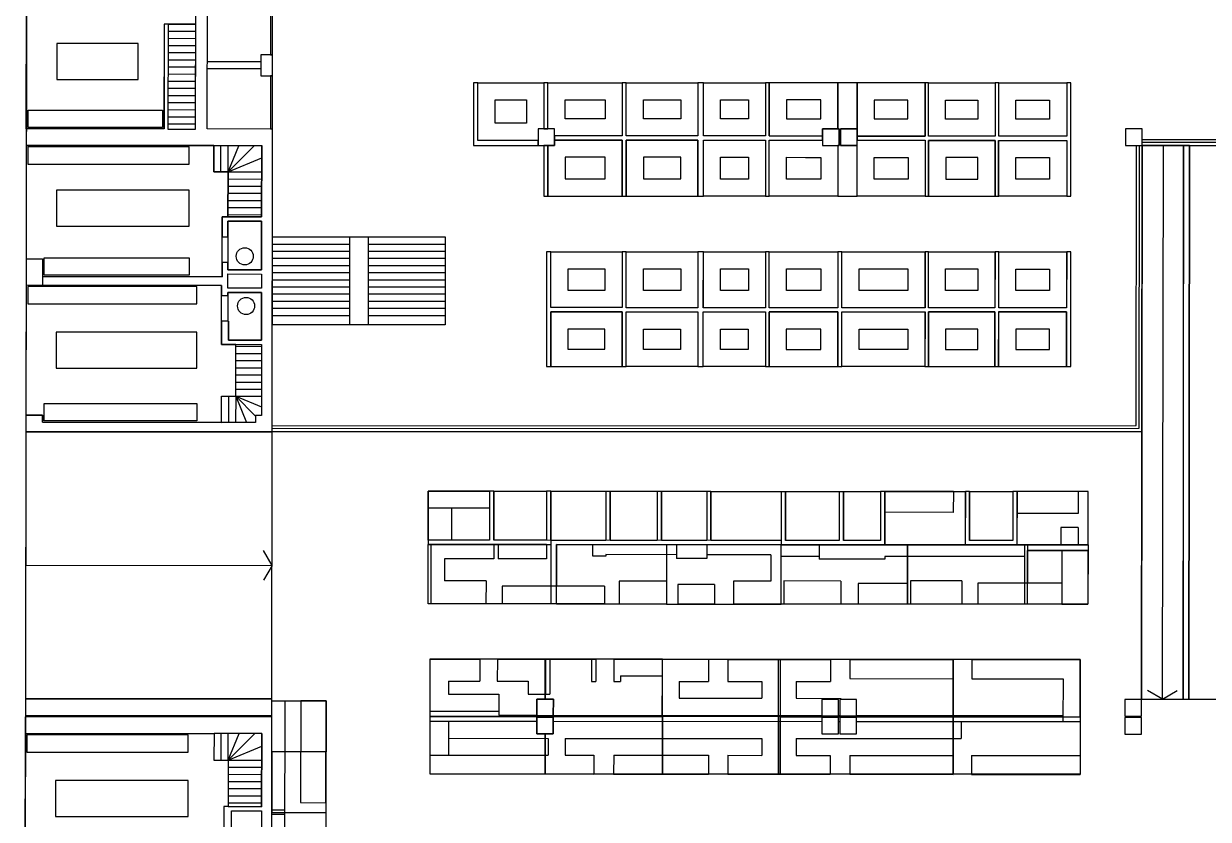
# Model space of a CAD drawing. Header units: millimetres. Extents: x 4722 to 16657, y -6012 to 3767.
# Drawn here: x 5793 to 9943, y -2509 to 279 of the extents above; entities that cross this region are included whole.
import ezdxf

# ---------------------------------------------------------------- set-up
doc = ezdxf.new("R2010")
doc.units = ezdxf.units.MM
for name, color, linetype in [('0_VOID', 7, 'Continuous'), ('Chair', 4, 'Continuous'), ('Entrance', 2, 'Continuous'), ('Floor', 3, 'Continuous'), ('Furniture', 2, 'Continuous'), ('Meeting rooms', 6, 'Continuous'), ('Offices', 1, 'Continuous'), ('Railings', 2, 'Continuous'), ('Stairs', 2, 'Continuous'), ('Toilets', 40, 'Continuous'), ('Walls', 6, 'Continuous')]:
    doc.layers.add(name, color=color, linetype=linetype)

msp = doc.modelspace()

# ---------------------------------------------------------------- linework, layer by layer
at = {"layer": '0_VOID'}
msp.add_lwpolyline([(11654.1, -151), (9711.5, -147.9), (9709.1, -2088.4), (11651.1, -2091.4)], close=True, dxfattribs=at)
at = {"layer": 'Chair'}
for p, q in [((7210.1, -1359.4), (7209.9, -1546.4)), ((7440.1, -1359.5), (7210.1, -1359.4)), ((7425.1, -1359.5), (7424.9, -1531.5)), ((7440.1, -1359.5), (7439.9, -1531.5)), ((7625.1, -1359.7), (7624.9, -1531.7)), ((7640.1, -1359.7), (7625.1, -1359.7)), ((7640.1, -1359.7), (7639.9, -1531.7)), ((7832.6, -1359.8), (7832.4, -1531.8)), ((7832.6, -1359.8), (7847.6, -1359.9)), ((7847.6, -1359.9), (7847.4, -1531.8)), ((8012.6, -1360.1), (8012.4, -1532)), ((8012.6, -1360.1), (8027.6, -1360)), ((8027.6, -1360), (8027.4, -1532)), ((8186.1, -1360.1), (8186, -1532.1)), ((8186.1, -1360.1), (8200.1, -1360.1)), ((8200.1, -1360.1), (8199.9, -1532.1)), ((8446.6, -1360.4), (8446.4, -1547.3)), ((8446.6, -1360.4), (8461.6, -1360.4)), ((8461.6, -1360.4), (8461.4, -1532.3)), ((8650.1, -1360.4), (8649.9, -1532.4)), ((8650.1, -1360.4), (8665.1, -1360.4)), ((8665.1, -1360.4), (8664.9, -1532.4)), ((8795.1, -1360.5), (8794.9, -1532.5)), ((9050.1, -1360.7), (8795.1, -1360.5)), ((8810.1, -1360.5), (8809.9, -1547.5)), ((9050.1, -1360.7), (9050, -1433.7)), ((9092.1, -1360.7), (9091.9, -1547.7)), ((9107.1, -1360.7), (9092.1, -1360.7)), ((9107.1, -1360.7), (9106.9, -1532.7)), ((9258.1, -1360.8), (9257.9, -1532.8)), ((9487.1, -1361), (9258.1, -1360.8)), ((9273.1, -1360.9), (9272.9, -1547.9)), ((9487.1, -1361), (9487, -1438)), ((9487.1, -1361), (9487, -1438)), ((8665.1, -1375.4), (8665.1, -1375.4)), ((7425, -1419.5), (7210.1, -1419.4)), ((7292, -1419.4), (7291.9, -1531.4)), ((9050, -1433.7), (8810, -1433.5)), ((9487, -1438), (9273, -1437.9)), ((9427, -1487), (9426.9, -1547.9)), ((9487, -1487), (9427, -1487)), ((9487, -1487), (9486.9, -1548)), ((7424.9, -1531.5), (7209.9, -1531.4)), ((8446.4, -1532.3), (7439.9, -1531.5)), ((7639.9, -1531.7), (7639.7, -1692.7)), ((8649.9, -1532.4), (8461.4, -1532.3)), ((8794.9, -1532.5), (8664.9, -1532.4)), ((8794.9, -1532.5), (8664.9, -1532.4)), ((9257.9, -1532.8), (9106.9, -1532.7)), ((7439.9, -1546.5), (7209.9, -1546.4)), ((7219.9, -1546.4), (7219.6, -1754.4)), ((7439.9, -1546.5), (7439.8, -1596.5)), ((7624.9, -1546.7), (7439.9, -1546.5)), ((7454.9, -1546.6), (7454.8, -1596.6)), ((7624.9, -1546.7), (7624.8, -1596.7)), ((7659.9, -1546.7), (7659.7, -1692.7)), ((9521.9, -1548), (7659.9, -1546.7)), ((8080.4, -1547), (8080.3, -1595)), ((8185.9, -1547.1), (8185.8, -1595.1)), ((8579.9, -1547.4), (8579.8, -1597.4)), ((9299.9, -1547.9), (9299.7, -1681.9)), ((9309.9, -1547.9), (9309.7, -1681.9)), ((9474.9, -1568), (9309.9, -1567.9)), ((9429.9, -1568), (9429.6, -1755.8)), ((9521.9, -1568), (9429.9, -1568)), ((9521.9, -1548), (9521.6, -1755.9)), ((7266.8, -1596.4), (7266.7, -1673.4)), ((7439.8, -1596.5), (7266.8, -1596.4)), ((7624.8, -1596.7), (7454.8, -1596.6)), ((8080.3, -1582.1), (7832.4, -1581.8)), ((8185.8, -1595.1), (8080.3, -1595)), ((8410.8, -1582.2), (8185.8, -1582.1)), ((8410.8, -1582.2), (8410.7, -1675.2)), ((8445.8, -1588.3), (8445.6, -1755.3)), ((8579.8, -1588.4), (8445.8, -1588.3)), ((8809.8, -1597.5), (8579.8, -1597.4)), ((8809.9, -1588.5), (8809.8, -1597.5)), ((9299.8, -1588.9), (8809.9, -1588.5)), ((7412.7, -1673.5), (7266.7, -1673.4)), ((7412.7, -1673.5), (7412.6, -1754.5)), ((7469.7, -1692.6), (7469.6, -1754.6)), ((7827.7, -1692.8), (7469.7, -1692.6)), ((7827.7, -1692.8), (7827.6, -1754.8)), ((7879.7, -1674.9), (7879.6, -1754.9)), ((8044.7, -1675), (7879.7, -1674.9)), ((8044.7, -1675), (8044.6, -1755)), ((8084.7, -1687), (8084.6, -1755)), ((8213.7, -1687.1), (8084.7, -1687)), ((8213.7, -1687.1), (8213.6, -1755.1)), ((8279.7, -1675.1), (8279.6, -1755.1)), ((8410.7, -1675.2), (8279.7, -1675.1)), ((8455.7, -1674.3), (8455.6, -1755.3)), ((8655.7, -1674.4), (8455.7, -1674.3)), ((8655.7, -1674.4), (8655.6, -1755.4)), ((8716.7, -1682.5), (8716.6, -1755.5)), ((8889.7, -1682.6), (8716.7, -1682.5)), ((8889.7, -1682.6), (8889.6, -1755.6)), ((8899.7, -1673.6), (8899.6, -1755.6)), ((9079.7, -1673.7), (8899.7, -1673.6)), ((9079.7, -1673.7), (9079.6, -1755.7)), ((9135.7, -1681.8), (9135.6, -1755.5)), ((9429.7, -1682), (9135.7, -1681.8)), ((9429.7, -1682), (9429.6, -1755.8)), ((7412.6, -1754.5), (7219.6, -1754.4)), ((7827.6, -1754.8), (7469.6, -1754.6)), ((8044.6, -1755), (7879.6, -1754.9)), ((8213.6, -1755.1), (8084.6, -1755)), ((8445.6, -1755.3), (8279.6, -1755.1)), ((8655.6, -1755.4), (8455.6, -1755.3)), ((8889.6, -1755.6), (8716.6, -1755.5)), ((9079.6, -1755.7), (8899.6, -1755.6)), ((9429.6, -1756), (9135.6, -1755.8)), ((9429.6, -1755.8), (9521.6, -1755.9)), ((7216.4, -1948.2), (7215.9, -2350.5)), ((7216.4, -1948.2), (7391.4, -1948.3)), ((7391.4, -1948.3), (7391.3, -2025.6)), ((7452.4, -1948.3), (7452.3, -2025.6)), ((7452.4, -1948.3), (7635.9, -1948.5)), ((7620.9, -1948.5), (7620.7, -2070.7)), ((7635.9, -1948.5), (7635.7, -2070.8)), ((7635.9, -1948.5), (7797.4, -1948.6)), ((7782.4, -1948.6), (7782.3, -2025.9)), ((7797.4, -1948.6), (7797.3, -2025.9)), ((7860.4, -1948.6), (7860.3, -2026.9)), ((7860.4, -1948.6), (8192.4, -1948.9)), ((8192.4, -1948.9), (8192.3, -2026.2)), ((8260.4, -1948.9), (8260.3, -2026.2)), ((8260.4, -1948.9), (8619.4, -1949.2)), ((8436.4, -1949), (8435.9, -2350.7)), ((8619.4, -1949.2), (8619.3, -2026.5)), ((8687.4, -1949.2), (8687.3, -2016.5)), ((8687.4, -1949.2), (9049.4, -1949.5)), ((9049.4, -1949.5), (9049.3, -2016.8)), ((9114.4, -1949.5), (9114.3, -2016.8)), ((9114.4, -1949.5), (9494.4, -1949.8)), ((9494.4, -1949.8), (9493.9, -2352.1)), ((7281.3, -2025.5), (7281.2, -2070.5)), ((7281.3, -2025.5), (7391.3, -2025.6)), ((7452.3, -2025.6), (7560.8, -2025.7)), ((7560.8, -2025.7), (7560.7, -2070.7)), ((7782.3, -2025.9), (7797.3, -2025.9)), ((7860.3, -2026.9), (7884.3, -2026.9)), ((7884.3, -2006.9), (8029.3, -2007)), ((7884.3, -2006.9), (7884.3, -2026.9)), ((8029.3, -2007), (8029.1, -2145)), ((8089.3, -2026.1), (8089.2, -2085.1)), ((8089.3, -2026.1), (8192.3, -2026.2)), ((8260.3, -2026.2), (8379.3, -2026.3)), ((8379.3, -2026.3), (8379.2, -2085.3)), ((8499.3, -2026.4), (8499.2, -2085.4)), ((8499.3, -2026.4), (8619.3, -2026.5)), ((8687.3, -2016.5), (9049.3, -2016.8)), ((9114.3, -2016.8), (9434.3, -2017.2)), ((9434.3, -2017), (9434.1, -2167)), ((7281.2, -2070.5), (7457.3, -2070.6)), ((7457.3, -2070.6), (7457.3, -2130.6)), ((7560.7, -2070.7), (7635.7, -2070.8)), ((6662.2, -2093.7), (6763.3, -2094)), ((6703.5, -4147.8), (6708.6, -2093.8)), ((8089.2, -2085.1), (8379.2, -2085.3)), ((8499.2, -2085.4), (8655.4, -2085.5)), ((7216.1, -2130.5), (7457.3, -2130.6)), ((7457.3, -2130.6), (7457.2, -2144.6)), ((7457.2, -2144.6), (7590.6, -2144.7)), ((7648.6, -2144.8), (8589.3, -2145.4)), ((8647.3, -2145.5), (8652.3, -2145.5)), ((8710.3, -2145.5), (9434.1, -2146)), ((7216, -2165.5), (7590.5, -2165.7)), ((7281.1, -2165.5), (7281, -2284.5)), ((7648.4, -2165.8), (8589.3, -2166.4)), ((8647.3, -2166.5), (8652.3, -2166.5)), ((8710.3, -2166.5), (9494.1, -2167.1)), ((9077.1, -2166.8), (9077.1, -2226.8)), ((7281.1, -2225.5), (7630.1, -2225.8)), ((7630.1, -2225.8), (7630, -2284.8)), ((7690.1, -2225.8), (7690, -2284.8)), ((7690.1, -2225.8), (8379.1, -2226.3)), ((8379.1, -2226.3), (8379, -2285.3)), ((8499.1, -2226.4), (8499, -2285.4)), ((8499.1, -2226.4), (9077.1, -2226.8)), ((7216, -2284.5), (7391, -2284.6)), ((7390.9, -2284.6), (7451.9, -2284.6)), ((7452, -2284.6), (7630, -2284.8)), ((7690, -2284.8), (7791, -2284.9)), ((7791, -2284.9), (7790.9, -2350.9)), ((7860, -2284.9), (7859.9, -2350.9)), ((7860, -2284.9), (8192, -2285.2)), ((8192, -2285.2), (8191.9, -2351.2)), ((8260, -2285.2), (8259.9, -2351.2)), ((8260, -2285.2), (8379, -2285.3)), ((8499, -2285.4), (8619, -2285.5)), ((8619, -2285.5), (8618.9, -2351.5)), ((8687, -2285.5), (8686.9, -2351.5)), ((8687, -2285.5), (9049, -2285.8)), ((9049, -2285.8), (9048.9, -2351.8)), ((9114, -2285.8), (9113.9, -2351.8)), ((9114, -2285.8), (9493.9, -2286.1)), ((9494, -2286.1), (9493.9, -2352.1)), ((7215.9, -2350.5), (7390.9, -2350.6)), ((7390.9, -2350.6), (7451.9, -2350.6)), ((7451.9, -2350.6), (7790.9, -2350.9)), ((7859.9, -2350.9), (8191.9, -2351.2)), ((8259.9, -2351.2), (8618.9, -2351.5)), ((8686.9, -2351.5), (9048.9, -2351.8)), ((9113.9, -2351.8), (9493.9, -2352.1)), ((6707.7, -2477.3), (6661.7, -2477.2)), ((6707.6, -2492.3), (6661.6, -2492.2))]:
    msp.add_line(p, q, dxfattribs=at)
for points in [[(7832.4, -1581.8), (7832.4, -1587.8), (7787.4, -1587.8), (7787.4, -1546.8)], [(8655.4, -2085.5), (8655.4, -2089.2)]]:
    msp.add_lwpolyline(points, dxfattribs=at)
at = {"layer": 'Chair', "flags": 128}
msp.add_lwpolyline([(6763.3, -2094), (6762.4, -2451), (6851.9, -2451.2), (6852.8, -2094.2)], close=True, dxfattribs=at)
at = {"layer": 'Entrance'}
for points in [[(9857.8, -148.2), (9711.5, -147.9), (9709.1, -2088.4), (9855.4, -2088.5)], [(10487.8, -149.1), (9877.8, -148.2), (9875.3, -2088.6), (10485.4, -2089.4)], [(6663.5, -1151.1), (5800.3, -1151.4), (5798.7, -2087.1), (6662.4, -2087.7)]]:
    msp.add_lwpolyline(points, close=True, dxfattribs=at)
for points in [[(9785, -148.1), (9782.2, -2088.5)], [(6662.9, -1619.5), (6632.9, -1567.6)], [(5799.5, -1618.5), (6662.9, -1619.8)], [(6662.9, -1619.5), (6632.9, -1671.5)], [(9782.5, -2088.5), (9730.5, -2058.5)], [(9782.5, -2088.5), (9834.4, -2058.5)]]:
    msp.add_lwpolyline(points, dxfattribs=at)
at = {"layer": 'Floor'}
for points in [[(15578.1, 3758.6), (5808.2, 3758.2), (5800.3, -1151.4), (9710.3, -1149.9), (9711.5, -147.9), (11654.1, -151), (11652.5, -1149.7), (14095.6, -1149.4), (14095.6, -1468.8), (14704.3, -1468.8), (14705.2, -1097.9), (15569.3, -1098.1)], [(15569.3, -1098.1), (14705.2, -1097.9), (14704.3, -1468.8), (14095.6, -1468.8), (14095.6, -1149.4), (11652.5, -1149.7), (11651.1, -2091.4), (9709.1, -2088.4), (9710.3, -1149.9), (5800.3, -1151.4), (5792.9, -5991.8), (9704.4, -5999.8), (15560.5, -6011.8)]]:
    msp.add_lwpolyline(points, close=True, dxfattribs=at)
at = {"layer": 'Furniture', "elevation": 0}
for points in [[(5908.6, 82.7), (6193.6, 82.7), (6193.6, 208.8), (5908.6, 208.8)], [(7384.3, 71.8), (7614.7, 71.8), (7614.7, -90.3), (7595.1, -90.5), (7595, -130.2), (7384.3, -129.5)], [(7629.7, 71.7), (7889.8, 71.7), (7889.8, -114.5), (7653, -114.5), (7653.1, -90.3), (7629.7, -90.3)], [(7904.1, 71.5), (8155.2, 71.5), (8155.2, -114.5), (7904.1, -114.5)], [(8392.2, -114.9), (8174.1, -114.9), (8174.1, 71.4), (8392.2, 71.4)], [(8645.8, 71.2), (8405.2, 71.2), (8405.2, -114.7), (8591.9, -115.1), (8592, -90.1), (8645.6, -90.1)], [(8712.9, -115.3), (8951.1, -115.3), (8951.1, 71), (8712.9, 71)], [(8963.1, 71), (9196.2, 71), (9196.2, -115.5), (8963.1, -115.5)], [(9209.1, 70.9), (9447.2, 70.9), (9447.2, -115.7), (9209.1, -115.7)], [(7444.3, 11.8), (7554.7, 11.8), (7554.7, -30.9), (7554.7, -70), (7535.1, -70), (7444.3, -69.7)], [(7689.7, 11.7), (7829.8, 11.7), (7829.8, -54.5), (7713.2, -54.5), (7689.7, -54.5), (7689.7, -30.2)], [(7964.1, 11.5), (8095.2, 11.5), (8095.2, -54.5), (7964.1, -54.5)], [(8332.2, -54.9), (8234.1, -54.9), (8234.1, 11.4), (8332.2, 11.4)], [(8585.7, 11.2), (8465.2, 11.2), (8465.2, -54.8), (8532, -55), (8585.7, -55), (8585.7, -30.1)], [(8772.9, -55.3), (8891.1, -55.3), (8891.1, 11), (8772.9, 11)], [(9023.1, 11), (9136.2, 11), (9136.2, -55.5), (9023.1, -55.5)], [(9269.1, 10.9), (9387.2, 10.9), (9387.2, -55.7), (9269.1, -55.7)], [(5808.4, -24.6), (6279.4, -24.6), (6279.4, -84.6), (5808.4, -84.6)], [(5807.6, -213.5), (6372.6, -213.5), (6372.6, -153.5), (5807.6, -153.5)], [(8155.3, -129.5), (7904.2, -129.5), (7904.2, -325.5), (8155.3, -325.5)], [(8174.2, -129.5), (8392.2, -129.5), (8392.2, -325.7), (8174.2, -325.7)], [(8645.4, -325.8), (8405.2, -325.8), (8405.2, -129.6), (8591.9, -129.9), (8591.9, -148.1), (8645.4, -148.1)], [(8951.2, -326), (8712.9, -326), (8712.9, -130), (8951.2, -130)], [(9196.2, -130.4), (8963.2, -130.4), (8963.2, -326), (9196.2, -326)], [(9208.6, -130.6), (9447.2, -130.6), (9447.2, -326.2), (9208.6, -326.2)], [(8095.3, -189.5), (7964.2, -189.5), (7964.2, -265.5), (8095.3, -265.5)], [(8234.2, -189.5), (8332.2, -189.5), (8332.2, -265.7), (8234.2, -265.7)], [(8585.4, -265.8), (8465.2, -265.8), (8465.2, -189.7), (8531.8, -189.8), (8585.4, -189.9), (8585.4, -208.1)], [(8891.2, -266), (8772.9, -266), (8772.9, -190), (8891.2, -190)], [(9136.2, -190.4), (9023.2, -190.4), (9023.2, -266), (9136.2, -266)], [(9268.6, -190.6), (9387.2, -190.6), (9387.2, -266.2), (9268.6, -266.2)], [(5907.6, -430.9), (6372.6, -430.9), (6372.6, -304.8), (5907.6, -304.8)], [(7640.2, -520.3), (7889.5, -520.3), (7889.5, -716.4), (7640.2, -716.4)], [(8154.8, -716.6), (7904.1, -716.6), (7904.1, -520.5), (8154.8, -520.5)], [(8174.1, -520.4), (8391.9, -520.4), (8391.9, -716.6), (8174.1, -716.6)], [(8645.6, -716.7), (8405.1, -716.7), (8405.1, -520.7), (8645.6, -520.7)], [(8659.6, -520.8), (8950.6, -520.8), (8950.7, -716.9), (8659.6, -716.9)], [(9195.9, -716.7), (8963.1, -716.7), (8963.1, -521), (9195.9, -521)], [(9209.1, -521.3), (9446.9, -521.3), (9446.9, -716.9), (9209.1, -716.9)], [(5864.3, -542.1), (6372.6, -542.1), (6372.6, -602.1), (5864.3, -602.1)], [(7700.2, -580.3), (7829.5, -580.3), (7829.5, -656.4), (7700.2, -656.4)], [(8094.8, -656.6), (7964.1, -656.6), (7964.1, -580.5), (8094.8, -580.5)], [(8234.1, -580.4), (8331.9, -580.4), (8331.9, -656.6), (8234.1, -656.6)], [(8585.6, -656.7), (8465.1, -656.7), (8465.1, -580.7), (8585.6, -580.7)], [(8719.6, -580.8), (8890.6, -580.8), (8890.7, -656.9), (8719.6, -656.9)], [(9135.9, -656.7), (9023.1, -656.7), (9023.1, -581), (9135.9, -581)], [(9269.1, -581.3), (9386.9, -581.3), (9386.9, -656.9), (9269.1, -656.9)], [(5806.8, -702.9), (6400, -702.9), (6400, -642.9), (5806.8, -642.9)], [(7903.9, -731.6), (8154.6, -731.6), (8154.6, -922.6), (7903.9, -922.6)], [(8173.9, -731.6), (8391.6, -731.6), (8391.6, -922.7), (8173.9, -922.7)], [(8404.6, -922.7), (8645.4, -922.7), (8645.4, -731.5), (8404.6, -731.5)], [(8659.6, -731.5), (8950.6, -731.5), (8950.6, -922.9), (8659.6, -922.9)], [(8963.1, -922.9), (9195.9, -922.9), (9195.9, -731.4), (8963.1, -731.4)], [(9446.9, -731.4), (9208.8, -731.4), (9208.8, -923.1), (9446.9, -923.1)], [(5906.8, -928), (6400, -928), (6400, -801.9), (5906.8, -801.9)], [(7829.4, -791.4), (7699.8, -791.4), (7699.8, -862.3), (7829.4, -862.3)], [(7963.9, -791.6), (8094.6, -791.6), (8094.6, -862.6), (7963.9, -862.6)], [(8233.9, -791.6), (8331.6, -791.6), (8331.6, -862.7), (8233.9, -862.7)], [(8464.6, -862.7), (8585.4, -862.7), (8585.4, -791.5), (8464.6, -791.5)], [(8719.6, -791.5), (8890.6, -791.5), (8890.6, -862.9), (8719.6, -862.9)], [(9023.1, -862.9), (9135.9, -862.9), (9135.9, -791.4), (9023.1, -791.4)], [(9386.9, -791.4), (9268.8, -791.4), (9268.8, -863.1), (9386.9, -863.1)], [(5865, -1052.9), (6400, -1052.9), (6400, -1112.9), (5865, -1112.9)], [(5803.8, -2273.7), (6368.8, -2273.7), (6368.8, -2213.7), (5803.8, -2213.7)], [(5903.8, -2499.8), (6368.8, -2499.8), (6368.8, -2373.7), (5903.8, -2373.7)]]:
    msp.add_lwpolyline(points, close=True, dxfattribs=at)
at = {"layer": 'Furniture'}
for points in [[(7889.8, -129.5), (7653, -129.5), (7653, -148.2), (7629.7, -148.2), (7629.7, -325.3), (7889.8, -325.3)], [(7829.8, -189.5), (7712.9, -189.5), (7689.7, -189.5), (7689.7, -208.2), (7689.7, -265.3), (7829.8, -265.3)]]:
    msp.add_lwpolyline(points, close=True, dxfattribs=at)
at = {"layer": 'Meeting rooms', "elevation": 0}
msp.add_lwpolyline([(5858.5, -1117.9), (6485.5, -1118.9), (6485.6, -1026.9), (6535.6, -1027), (6535.9, -845.6), (6486.3, -845.5), (6486.2, -638.9), (5801.2, -637.9), (5800.3, -1093.4), (5858.3, -1093.5)], close=True, dxfattribs=at)
at = {"layer": 'Offices', "elevation": 0}
for points in [[(5802.8, 365.2), (6394.8, 364.2), (6394.8, 277.2), (6284.7, 277.2), (6284.7, -90.4), (5802, -89.6)], [(7384.3, 71.8), (7614.7, 71.8), (7614.7, -90.3), (7595.1, -90.5), (7595, -130.2), (7384.3, -129.5)], [(7629.7, 71.7), (7889.8, 71.7), (7889.8, -114.5), (7653, -114.5), (7653.1, -90.3), (7629.7, -90.3)], [(7904.1, 71.5), (8155.2, 71.5), (8155.2, -114.5), (7904.1, -114.5)], [(8392.2, -114.9), (8174.1, -114.9), (8174.1, 71.4), (8392.2, 71.4)], [(8645.8, 71.2), (8405.2, 71.2), (8405.2, -114.7), (8591.9, -115.1), (8592, -90.1), (8645.6, -90.1)], [(8712.9, -115.3), (8951.1, -115.3), (8951.1, 71), (8712.9, 71)], [(8963.1, 71), (9196.2, 71), (9196.2, -115.5), (8963.1, -115.5)], [(9209.1, 70.9), (9447.2, 70.9), (9447.2, -115.7), (9209.1, -115.7)], [(5859.3, -607.1), (6488.3, -608.1), (6488.6, -398.5), (6508.6, -398.6), (6508.9, -240.7), (6458.9, -240.6), (6459, -148.4), (5801.9, -148.5), (5801.3, -544.9), (5859.3, -544.9)], [(8155.3, -129.5), (7904.2, -129.5), (7904.2, -325.5), (8155.3, -325.5)], [(8174.2, -129.5), (8392.2, -129.5), (8392.2, -325.7), (8174.2, -325.7)], [(8645.4, -325.8), (8405.2, -325.8), (8405.2, -129.6), (8591.9, -129.9), (8591.9, -148.1), (8645.4, -148.1)], [(8951.2, -326), (8712.9, -326), (8712.9, -130), (8951.2, -130)], [(9196.2, -130.4), (8963.2, -130.4), (8963.2, -326), (9196.2, -326)], [(9208.6, -130.6), (9447.2, -130.6), (9447.2, -326.2), (9208.6, -326.2)], [(7640.2, -520.3), (7889.5, -520.3), (7889.5, -716.4), (7640.2, -716.4)], [(8154.8, -716.6), (7904.1, -716.6), (7904.1, -520.5), (8154.8, -520.5)], [(8174.1, -520.4), (8391.9, -520.4), (8391.9, -716.6), (8174.1, -716.6)], [(8645.6, -716.7), (8405.1, -716.7), (8405.1, -520.7), (8645.6, -520.7)], [(8659.6, -520.8), (8950.6, -520.8), (8950.7, -716.9), (8659.6, -716.9)], [(9195.9, -716.7), (8963.1, -716.7), (8963.1, -521), (9195.9, -521)], [(9209.1, -521.3), (9446.9, -521.3), (9446.9, -716.9), (9209.1, -716.9)], [(7889.4, -731.4), (7639.8, -731.4), (7639.8, -922.3), (7889.4, -922.3)], [(7903.9, -731.6), (8154.6, -731.6), (8154.6, -922.6), (7903.9, -922.6)], [(8173.9, -731.6), (8391.6, -731.6), (8391.6, -922.7), (8173.9, -922.7)], [(8404.6, -922.7), (8645.4, -922.7), (8645.4, -731.5), (8404.6, -731.5)], [(8659.6, -731.5), (8950.6, -731.5), (8950.6, -922.9), (8659.6, -922.9)], [(8963.1, -922.9), (9195.9, -922.9), (9195.9, -731.4), (8963.1, -731.4)], [(9446.9, -731.4), (9208.8, -731.4), (9208.8, -923.1), (9446.9, -923.1)], [(7210.1, -1359.4), (7424.9, -1359.4), (7424.9, -1531.6), (7210.1, -1531.6)], [(7440.1, -1359.6), (7624.9, -1359.6), (7624.9, -1531.7), (7440.1, -1531.7)], [(7640.1, -1359.7), (7832.4, -1359.7), (7832.4, -1531.9), (7640.1, -1531.9)], [(7847.6, -1360), (8012.4, -1360), (8012.4, -1532), (7847.6, -1532)], [(8027.6, -1360), (8185.9, -1360), (8185.9, -1532.1), (8027.6, -1532.1)], [(8200.1, -1360.2), (8446.4, -1360.2), (8446.4, -1532.3), (8200.1, -1532.3)], [(8461.6, -1360.3), (8649.9, -1360.3), (8649.9, -1532.5), (8461.6, -1532.5)], [(8665.1, -1360.5), (8794.9, -1360.5), (8794.9, -1532.6), (8665.1, -1532.6)], [(8810.1, -1360.6), (9091.5, -1360.6), (9091.5, -1547.6), (8810.1, -1547.6)], [(9107.1, -1360.3), (9257.9, -1360.3), (9257.9, -1532.9), (9107.1, -1532.9)], [(9522.1, -1361.1), (9272.9, -1361.1), (9272.9, -1547.6), (9522.1, -1547.6)], [(7209.9, -1546.4), (7639.6, -1546.4), (7639.6, -1754.7), (7209.9, -1754.7)], [(7659.9, -1546.8), (8044.6, -1546.8), (8044.6, -1755), (7659.9, -1755)], [(8044.6, -1755), (8446.4, -1755), (8446.4, -1547.3), (8044.6, -1547.3)], [(8446.4, -1547.3), (8889.6, -1547.3), (8889.6, -1755.6), (8446.4, -1755.6)], [(8889.6, -1547.6), (9299.6, -1547.6), (9299.6, -1755.9), (8889.6, -1755.9)], [(9521.6, -1756), (9309.9, -1756), (9309.9, -1568), (9521.6, -1568)], [(8031.4, -1948.8), (8443.3, -1948.8), (8443.3, -2149), (8031.4, -2149)], [(9049.3, -1949.6), (8443.3, -1949.7), (8443.3, -2149.8), (9049.3, -2149.8)], [(9494.1, -1949.6), (9049.3, -1949.6), (9049.3, -2149.8), (9494.1, -2149.8)], [(6852.3, -2272.7), (6662.4, -2272.7), (6662.4, -2093.8), (6852.3, -2093.8)], [(8031.4, -2349.9), (8443.3, -2349.9), (8443.3, -2149.7), (8031.4, -2149.7)], [(9049.3, -2350.7), (8443.3, -2349.9), (8443.3, -2149.7), (9049.3, -2150.5)], [(9494.1, -2350.7), (9049.3, -2350.7), (9049.3, -2150.5), (9494.1, -2150.5)], [(6459.7, -2208.7), (6459.6, -2301.6), (6509.6, -2301.6), (6509.3, -2465), (6494.3, -2465), (6494, -2665.9), (5798, -2664.8), (5798.8, -2208.7)], [(6662, -2485.1), (6852.3, -2485.1), (6852.3, -2272.7), (6662, -2272.7)], [(6662.4, -2485.1), (6851.3, -2485.1), (6851.3, -2697.7), (6662.4, -2697.7)]]:
    msp.add_lwpolyline(points, close=True, dxfattribs=at)
at = {"layer": 'Offices'}
for points in [[(7889.8, -129.5), (7653, -129.5), (7653, -148.2), (7629.7, -148.2), (7629.7, -325.3), (7889.8, -325.3)], [(7619.5, -1948.2), (7216.4, -1948.2), (7216.4, -2149), (7619.5, -2149), (7619.5, -2146.4), (7590.5, -2146.4), (7590.6, -2088.4), (7619.5, -2088.4)], [(8031.4, -1948.8), (7619.5, -1948.8), (7619.5, -2088.4), (7648.6, -2088.5), (7648.5, -2146.5), (7619.5, -2146.4), (7619.5, -2149), (8031.4, -2149)], [(9049.3, -1949.6), (8443.3, -1949.7), (8443.3, -2149.7), (8499.5, -2149.8), (9049.3, -2149.8)], [(7619.5, -2209.4), (7590.4, -2209.4), (7590.5, -2151.4), (7619.5, -2151.4), (7619.5, -2149.7), (7216.4, -2149.7), (7216.4, -2350.5), (7619.5, -2350.5)], [(8031.4, -2149.7), (7619.5, -2149.7), (7619.5, -2151.4), (7648.5, -2151.5), (7648.4, -2209.5), (7619.5, -2209.4), (7619.5, -2349.9), (8031.4, -2349.9)], [(9049.3, -2150.5), (8499.5, -2149.8), (8443.3, -2149.8), (8443.3, -2349.9), (9049.3, -2350.7)]]:
    msp.add_lwpolyline(points, close=True, dxfattribs=at)
at = {"layer": 'Railings'}
msp.add_lwpolyline([(6663.5, -1131.1), (9690.3, -1129.9), (9691.5, -147.9), (9701.5, -147.9), (9700.3, -1139.9), (6663.5, -1141.1)], dxfattribs=at)
msp.add_lwpolyline([(10653.8, -126.7), (10653.8, -137.9), (9711.5, -137.9), (9711.5, -126.7)], close=True, dxfattribs=at)
at = {"layer": 'Railings', "elevation": 0}
msp.add_lwpolyline([(7889.4, -731.4), (7639.8, -731.4), (7639.8, -922.3), (7889.4, -922.3)], close=True, dxfattribs=at)
at = {"layer": 'Stairs'}
for points in [[(6299.7, 277.4), (6394.7, 277.2), (6394.1, -92.7), (6299.1, -92.6)], [(6459, -149.5), (6458.9, -240.6), (6508.9, -240.6), (6508.6, -398.5), (6626.6, -398.7), (6627, -149.7)], [(7270.1, -776.8), (6664.1, -776.8), (6664.1, -468.5), (7270.1, -468.5)], [(6485.6, -1026.9), (6535.6, -1027), (6535.9, -845.6), (6625.9, -845.7), (6625.5, -1093.8), (6605.3, -1093.8), (6605.3, -1119.1), (6485.5, -1118.9)], [(6459.7, -2208.7), (6459.6, -2301.5), (6509.6, -2301.6), (6509.3, -2465), (6626.3, -2465.2), (6626.7, -2208.7)]]:
    msp.add_lwpolyline(points, close=True, dxfattribs=at)
for points in [[(6299.6, 252.4), (6394.6, 252.2)], [(6299.6, 227.4), (6394.6, 227.2)], [(6299.5, 177.4), (6394.5, 177.2)], [(6299.6, 202.4), (6394.6, 202.2)], [(6299.4, 127.4), (6394.4, 127.2)], [(6299.5, 152.4), (6394.5, 152.2)], [(6299.4, 102.4), (6394.4, 102.2)], [(6299.3, 52.4), (6394.3, 52.2)], [(6299.4, 77.4), (6394.4, 77.2)], [(6299.2, 2.4), (6394.2, 2.2)], [(6299.3, 27.4), (6394.3, 27.2)], [(6299.2, -22.6), (6394.2, -22.8)], [(6299.1, -72.6), (6394.1, -72.8)], [(6299.2, -47.6), (6394.2, -47.8)], [(6483.9, -240.6), (6483.8, -149.5)], [(6508.9, -240.6), (6508.8, -149.5)], [(6508.9, -240.6), (6546.7, -149.6)], [(6508.9, -240.6), (6600.1, -149.7)], [(6508.9, -240.6), (6626.9, -191.9)], [(6508.9, -240.6), (6626.9, -240.8)], [(6508.8, -265.6), (6626.8, -265.8)], [(6508.7, -315.6), (6626.7, -315.8)], [(6508.8, -290.6), (6626.8, -290.8)], [(6508.7, -340.6), (6626.7, -340.8)], [(6508.7, -365.6), (6626.7, -365.8)], [(6508.6, -390.6), (6626.6, -390.8)], [(6664.1, -468.5), (7270.1, -468.5)], [(6664.1, -493.5), (6934.1, -493.5)], [(6934.1, -468.5), (6934.1, -776.8)], [(7000.1, -468.5), (7000.1, -776.8)], [(7000.1, -493.5), (7270.1, -493.5)], [(6664.1, -518.5), (6934.1, -518.5)], [(7000.1, -518.5), (7270.1, -518.5)], [(6664.1, -543.5), (6934.1, -543.5)], [(6664.1, -568.5), (6934.1, -568.5)], [(7000.1, -543.5), (7270.1, -543.5)], [(7000.1, -568.5), (7270.1, -568.5)], [(6664.1, -593.5), (6934.1, -593.5)], [(6664.1, -618.5), (6934.1, -618.5)], [(7000.1, -593.5), (7270.1, -593.5)], [(7000.1, -618.5), (7270.1, -618.5)], [(6664.1, -643.5), (6934.1, -643.5)], [(7000.1, -643.5), (7270.1, -643.5)], [(6664.1, -668.5), (6934.1, -668.5)], [(6664.1, -693.5), (6934.1, -693.5)], [(7000.1, -668.5), (7270.1, -668.5)], [(7000.1, -693.5), (7270.1, -693.5)], [(6664.1, -718.5), (6934.1, -718.5)], [(6664.1, -743.5), (6934.1, -743.5)], [(7000.1, -718.5), (7270.1, -718.5)], [(7000.1, -743.5), (7270.1, -743.5)], [(6535.9, -852), (6625.9, -852.1)], [(6535.9, -877), (6625.8, -877.1)], [(6535.9, -902), (6625.8, -902.1)], [(6535.8, -927), (6625.8, -927.1)], [(6535.8, -952), (6625.7, -952.1)], [(6535.7, -977), (6625.7, -977.1)], [(6510.6, -1026.9), (6510.5, -1118.9)], [(6535.6, -1027), (6535.5, -1119)], [(6535.6, -1027), (6535.5, -1119)], [(6535.6, -1027), (6625.6, -1027.1)], [(6535.6, -1027), (6573.6, -1119)], [(6535.6, -1027), (6605.3, -1096.9)], [(6535.6, -1027), (6625.5, -1064.4)], [(6535.7, -1002), (6625.6, -1002.1)], [(6484.6, -2301.6), (6484.6, -2208.7)], [(6509.6, -2301.6), (6548.3, -2208.6)], [(6509.6, -2301.6), (6509.6, -2208.7)], [(6509.6, -2301.6), (6602.8, -2208.7)], [(6509.6, -2301.6), (6626.7, -2253.3)], [(6509.6, -2301.6), (6626.6, -2301.8)], [(6509.5, -2326.6), (6626.5, -2326.8)], [(6509.5, -2351.6), (6626.5, -2351.8)], [(6509.4, -2401.6), (6626.4, -2401.8)], [(6509.5, -2376.6), (6626.5, -2376.8)], [(6509.4, -2426.6), (6626.4, -2426.8)], [(6509.3, -2451.6), (6626.3, -2451.8)]]:
    msp.add_lwpolyline(points, dxfattribs=at)
at = {"layer": 'Toilets'}
for points in [[(6508.6, -413.5), (6508.3, -583.5), (6626.3, -583.7), (6626.6, -413.7)], [(6510.9, -830.5), (6625.9, -830.7), (6626.4, -663.9), (6508.2, -663.5), (6508, -763.8), (6511, -763.8)], [(6521, -2642), (6521.3, -2480), (6626.3, -2480.2), (6626, -2642.2)]]:
    msp.add_lwpolyline(points, close=True, dxfattribs=at)
for centre in [(6567.4, -536.6), (6572.1, -710.6)]:
    msp.add_circle(centre, 30, dxfattribs=at)
at = {"layer": 'Walls', "linetype": 'ByBlock'}
for p, q in [((6623.5, 145.3), (6436.5, 145.3)), ((6623.5, 120.2), (6436.5, 120.2))]:
    msp.add_line(p, q, dxfattribs=at)
at = {"layer": 'Walls'}
for points in [[(6394.8, 364.2), (6394.1, -92.7), (6299.1, -92.6), (6299.7, 277.4), (6284.7, 277.4), (6284.1, -90.4), (5802, -90.4), (5801.9, -148.4), (6627, -148.3), (6626.6, -398.7), (6488.6, -398.5), (6488.5, -468.1), (6508.5, -468.1), (6508.6, -413.5), (6626.6, -413.7), (6626.3, -583.7), (6508.3, -583.5), (6508.4, -558.1), (6488.4, -558.1), (6488.3, -608.1), (5859.3, -607.1), (5859.2, -637.9), (6486.2, -638.9), (6486.2, -673.9), (6508.2, -673.9), (6508.2, -663.5), (6626.2, -663.7), (6625.9, -830.7), (6510.9, -830.5), (6511, -763.8), (6486, -763.8), (6485.9, -845.5), (6625.9, -845.7), (6625.5, -1093.8), (6605.3, -1093.8), (6605.3, -1119.1), (5858.5, -1117.9), (5858.3, -1093.4), (5800.3, -1093.4), (5800.2, -1151.4), (6663.5, -1151.1), (6664.4, -90.7), (6436.1, -90.3), (6436.8, 364.2)], [(8649.9, -119.1), (8654.9, -119.1)], [(6660.1, -4147.7), (6662.3, -2150.7), (5798.6, -2150.1), (5798.5, -2208.1), (6626.7, -2208.7), (6626.3, -2465.2), (6494.3, -2464.9), (6494.2, -2533.9)], [(6521.2, -2533.9), (6521.3, -2480), (6626.3, -2480.2), (6626, -2642.2)]]:
    msp.add_lwpolyline(points, dxfattribs=at)
at = {"layer": 'Walls', "linetype": 'ByBlock'}
for points in [[(6657.9, 169.3), (6665, 169.3), (6665, 363.8), (6657.9, 363.8)], [(6657.6, -90.3), (6664.7, -90.3), (6664.7, 96.3), (6657.6, 96.3)]]:
    msp.add_lwpolyline(points, close=True, dxfattribs=at)
at = {"layer": 'Walls'}
for points in [[(6664.8, 169.3), (6623.5, 169.3), (6623.5, 96.3), (6664.8, 96.3)], [(7595, -130.2), (7384.1, -130.2), (7384.3, 71.8), (7369.3, 71.9), (7369, -148.2), (7595, -148.2)], [(7629.7, 71.7), (7614.7, 71.7), (7614.7, -90.2), (7629.7, -90.2)], [(8591.9, -115), (8405.2, -114.6), (8405.1, 71.3), (8392.1, 71.4), (8392.2, -114.9), (8174.2, -114.5), (8174.1, 71.4), (8155.1, 71.5), (8155.2, -114.5), (7904.2, -114.4), (7904.1, 71.6), (7889.7, 71.6), (7889.8, -114.4), (7653, -114.4), (7653, -129.4), (7889.8, -129.4), (7889.8, -325.4), (7904.2, -325.4), (7904.2, -129.4), (8155.2, -129.5), (8155.2, -325.5), (8174.2, -325.5), (8174.2, -129.5), (8392.2, -129.8), (8392.2, -325.6), (8405.2, -325.7), (8405.2, -129.5), (8591.9, -129.8)], [(8713.1, 71.2), (8645.8, 71.2), (8645.6, -90.1), (8650, -90.1), (8649.9, -119.1), (8654.9, -119.1), (8655, -90.1), (8712.9, -90.1)], [(9462.1, 70.9), (9447.1, 70.9), (9447.2, -116), (9209.2, -115.7), (9209.1, 71), (9196.1, 71), (9196.2, -115.7), (8963.2, -115.5), (8963.1, 71.1), (8951.1, 71.1), (8951.2, -115.5), (8712.9, -115.2), (8712.9, -130), (8951.2, -130.1), (8951.2, -325.9), (8963.2, -325.9), (8963.2, -130.2), (9196.2, -130.3), (9196.2, -326), (9209.2, -326.1), (9209.2, -130.3), (9447.2, -130.5), (9447.2, -326.2), (9462.2, -326.2)], [(7653.1, -90.2), (7595.1, -90.2), (7595, -148.2), (7595, -148.2), (7653, -148.2)], [(8650, -90.1), (8592, -90.1), (8591.9, -148.1), (8649.9, -148.1)], [(8713, -148.1), (8654.9, -148.1), (8654.9, -119.1), (8649.9, -119.1), (8649.9, -148.1), (8645.6, -148.1), (8645.4, -325.8), (8712.8, -325.8)], [(8713, -90.1), (8655, -90.1), (8654.9, -148.1), (8712.9, -148.1)], [(9711.6, -89.9), (9653.6, -89.9), (9653.5, -147.9), (9711.5, -147.9)], [(7629.7, -148.2), (7614.7, -148.2), (7614.7, -325.3), (7629.7, -325.3)], [(9877.8, -148.2), (9855.4, -148.2), (9855.4, -2088.5), (9875.4, -2088.5)], [(9462.1, -521.2), (9447.1, -521.2), (9446.9, -716.8), (9208.9, -716.8), (9209.1, -521), (9196.1, -521.1), (9195.9, -716.8), (8962.9, -716.7), (8963.1, -520.9), (8951.1, -520.9), (8950.9, -716.7), (8659.6, -716.6), (8659.6, -520.8), (8645.6, -520.8), (8645.6, -716.6), (8404.9, -716.8), (8405.1, -520.7), (8392.1, -520.6), (8391.9, -716.5), (8173.9, -716.6), (8174.1, -520.5), (8155.1, -520.5), (8154.9, -716.6), (7903.9, -716.4), (7904.1, -520.4), (7889.7, -520.4), (7889.5, -716.4), (7640, -716.2), (7640.2, -520.3), (7624.1, -520.3), (7624.1, -922.3), (7639.7, -922.3), (7640, -731.2), (7889.5, -731.4), (7889.2, -922.4), (7903.6, -922.4), (7903.9, -731.4), (8154.9, -731.6), (8154.6, -922.5), (8173.6, -922.5), (8173.9, -731.6), (8391.9, -731.4), (8391.6, -922.6), (8404.6, -922.7), (8404.9, -731.7), (8645.6, -731.4), (8645.6, -922.8), (8659.6, -922.8), (8659.6, -731.4), (8950.9, -731.4), (8950.6, -922.9), (8962.6, -922.9), (8962.9, -731.4), (9195.9, -731.3), (9195.6, -923), (9208.6, -923), (9208.9, -731.3), (9446.9, -731.3), (9446.6, -923.2), (9461.6, -923.2)], [(6508.3, -598.5), (6626.3, -598.7), (6626.3, -608.3), (6626.2, -648.7), (6508.2, -648.5)], [(6662.4, -2087.7), (5798.7, -2087.1), (5798.7, -2145.1), (6662.3, -2145.7)], [(7648.6, -2088.5), (7590.6, -2088.4), (7590.5, -2146.4), (7648.5, -2146.5)], [(8647.4, -2089.2), (8589.4, -2089.1), (8589.3, -2147.1), (8647.3, -2147.2)], [(8710.4, -2089.2), (8652.4, -2089.2), (8652.3, -2147.2), (8710.3, -2147.2)], [(9709.1, -2090), (9651.1, -2089.9), (9651, -2147.9), (9709, -2148)], [(7648.5, -2151.5), (7590.5, -2151.4), (7590.4, -2209.4), (7648.4, -2209.5)], [(8647.3, -2152.2), (8589.3, -2152.1), (8589.3, -2210.1), (8647.3, -2210.2)], [(8710.3, -2152.2), (8652.3, -2152.2), (8652.3, -2210.2), (8710.3, -2210.2)], [(9709, -2153), (9651, -2152.9), (9650.9, -2210.9), (9708.9, -2211)]]:
    msp.add_lwpolyline(points, close=True, dxfattribs=at)

doc.saveas('drawing.dxf')
